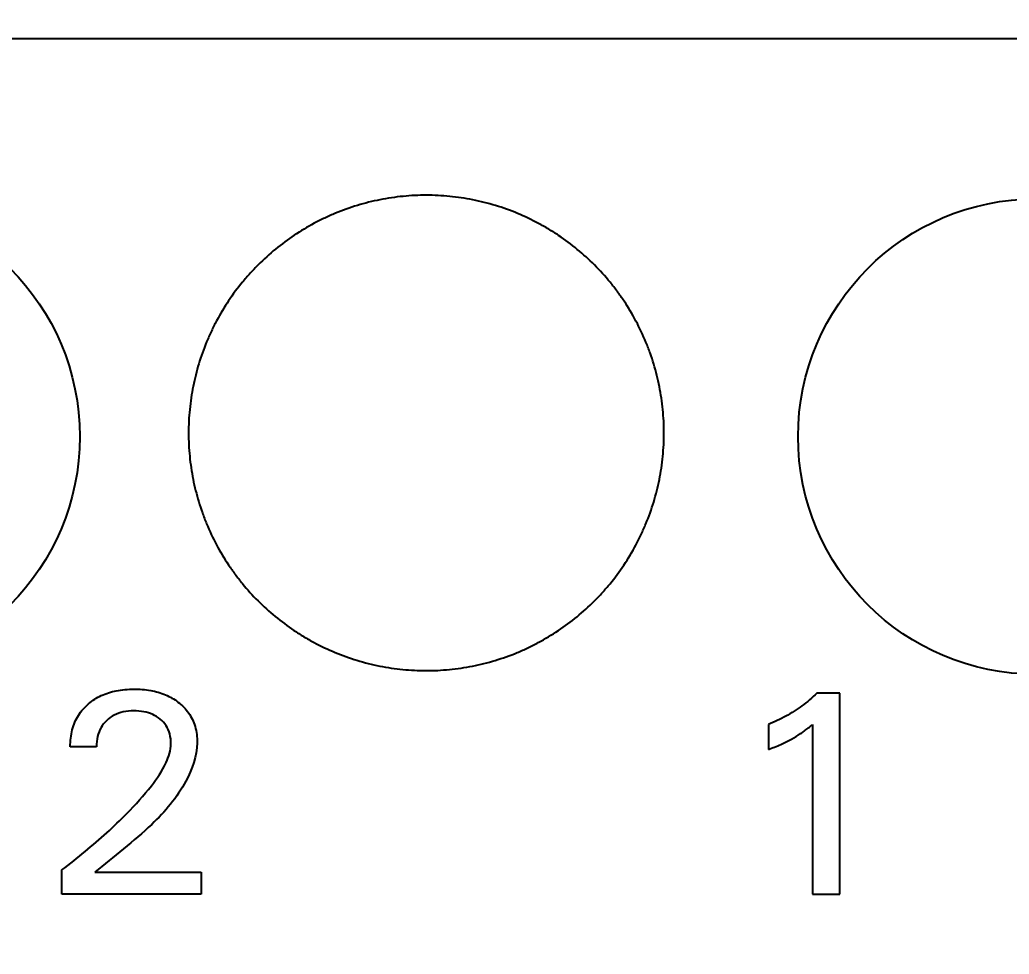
# Model space of a CAD drawing. Extents: x 0 to 420, y 0 to 297.
# Drawn here: x 124.05 to 132.37, y 155.46 to 163.32 of the extents above; entities that cross this region are included whole.
import ezdxf

# ---------------------------------------------------------------- set-up
doc = ezdxf.new("R2010")
doc.units = 0
doc.header["$LTSCALE"] = 23.1
for name, color, linetype in [('10000_FRONT', 7, 'CONTINUOUS'), ('10100_DIM_FRONT', 7, 'CONTINUOUS'), ('10500_FRONT_LABELING', 7, 'CONTINUOUS')]:
    doc.layers.add(name, color=color, linetype=linetype)
doc.styles.get("Standard").update_dxf_attribs({"font": 'txt', "width": 0.8})
doc.dimstyles.new('DIMSTYLE_1', dxfattribs={"dimtxt": 3.5, "dimasz": 3.5, "dimexe": 0.18, "dimexo": 0.0625, "dimgap": 0.09, "dimtad": 1, "dimtxsty": 'STANDARD', "dimcen": 0.09, "dimazin": 3, "dimtp": 0.05, "dimtm": 0.05, "dimtfac": 1, "dimtofl": 0, "dimtmove": 0, "dimatfit": 3, "dimtolj": 1})

# ---------------------------------------------------------------- blocks, each defined once
blk = doc.blocks.new('*D1')
at = {"layer": '10100_DIM_FRONT', "linetype": 'CONTINUOUS'}
for p, q in [((109.715618, 185.641363), (109.715618, 128.698883)), ((145.215618, 185.641363), (145.215618, 128.698883)), ((109.715618, 130.698883), (127.465618, 130.698883)), ((145.215618, 130.698883), (127.465618, 130.698883))]:
    blk.add_line(p, q, dxfattribs=at)
for points in [[(113.215618, 131.198883), (109.715618, 130.698883), (113.215618, 130.198883)], [(141.715618, 130.198883), (145.215618, 130.698883), (141.715618, 131.198883)]]:
    blk.add_solid(points, dxfattribs=at)
at = {"layer": '10100_DIM_FRONT', "linetype": 'CONTINUOUS', "width": 0.678571}
blk.add_text('35,5', height=3.5, dxfattribs=at).set_placement((123.63496, 131.573883))

msp = doc.modelspace()

# ---------------------------------------------------------------- linework, layer by layer
at = {"layer": '10000_FRONT', "color": 7, "linetype": 'CONTINUOUS'}
msp.add_line((109.7156, 163.1619), (145.2156, 163.1619), dxfattribs=at)
for centre in [(122.5509, 159.8114), (132.5938, 159.8114)]:
    msp.add_circle(centre, 2, dxfattribs=at)
for points, knots in [([(129.4656, 159.8424), (129.4656, 159.9083), (129.4623, 159.9737), (129.4496, 160.1034), (129.44, 160.1677), (129.4147, 160.2953), (129.399, 160.3586), (129.3705, 160.4527), (129.3602, 160.484), (129.338, 160.5461), (129.3262, 160.5767), (129.2887, 160.6675), (129.2329, 160.7853), (129.1661, 160.8971), (129.1118, 160.9786), (129.093, 161.0054), (129.054, 161.0581), (129.0337, 161.0842), (128.9711, 161.1607), (128.9271, 161.2092), (128.7888, 161.3477), (128.6882, 161.4306), (128.5517, 161.5221), (128.5238, 161.5398), (128.4673, 161.5737), (128.4387, 161.59), (128.352, 161.6364), (128.2931, 161.6643), (128.1727, 161.7144), (128.1113, 161.7364), (128.0173, 161.7651), (127.9857, 161.7739), (127.9218, 161.7899), (127.8895, 161.7972), (127.7926, 161.8166), (127.6629, 161.8357), (127.5327, 161.8423), (127.4021, 161.8424), (127.3367, 161.8393), (127.2382, 161.8297), (127.2054, 161.8256), (127.1402, 161.816), (127.1079, 161.8104), (127.0115, 161.7912), (126.9482, 161.7754), (126.8234, 161.7376), (126.7619, 161.7156), (126.6711, 161.6781), (126.641, 161.6647), (126.5963, 161.6436), (126.5814, 161.6363), (126.5519, 161.6215), (126.4788, 161.5836), (126.4087, 161.5415), (126.2461, 161.4329), (126.145, 161.3502), (126.0283, 161.2335), (126.0056, 161.2096), (125.9616, 161.1609), (125.9402, 161.1362), (125.8781, 161.0604), (125.8392, 161.0081), (125.7668, 160.8999), (125.7332, 160.8439), (125.6868, 160.7572), (125.672, 160.7279), (125.6438, 160.6682), (125.6305, 160.6381), (125.5928, 160.5473), (125.549, 160.4245), (125.5172, 160.2983), (125.498, 160.2023), (125.4924, 160.1701), (125.4827, 160.1053), (125.4786, 160.0726), (125.4689, 159.9741), (125.4656, 159.9083), (125.4656, 159.8424)], [0, 0, 0, 0, 0.03125, 0.03125, 0.0625, 0.0625, 0.09375, 0.09375, 0.109375, 0.109375, 0.125, 0.125, 0.15625, 0.1875, 0.1875, 0.203125, 0.203125, 0.21875, 0.21875, 0.25, 0.25, 0.3125, 0.3125, 0.328125, 0.328125, 0.34375, 0.34375, 0.375, 0.375, 0.40625, 0.40625, 0.421875, 0.421875, 0.4375, 0.4375, 0.46875, 0.5, 0.5, 0.53125, 0.53125, 0.546875, 0.546875, 0.5625, 0.5625, 0.59375, 0.59375, 0.625, 0.625, 0.640625, 0.640625, 0.648438, 0.648438, 0.65625, 0.6875, 0.6875, 0.75, 0.75, 0.765625, 0.765625, 0.78125, 0.78125, 0.8125, 0.8125, 0.84375, 0.84375, 0.859375, 0.859375, 0.875, 0.875, 0.90625, 0.9375, 0.9375, 0.953125, 0.953125, 0.96875, 0.96875, 1, 1, 1, 1]), ([(125.4656, 159.8424), (125.4656, 159.7764), (125.4689, 159.711), (125.4817, 159.5813), (125.4912, 159.5169), (125.5165, 159.3893), (125.5323, 159.3261), (125.5607, 159.232), (125.571, 159.2007), (125.5932, 159.1386), (125.605, 159.108), (125.6426, 159.0173), (125.6984, 158.8994), (125.7651, 158.7876), (125.8194, 158.7062), (125.8382, 158.6794), (125.8772, 158.6266), (125.8975, 158.6006), (125.9601, 158.5241), (126.0041, 158.4756), (126.1423, 158.3371), (126.2429, 158.2542), (126.3658, 158.1719), (126.3795, 158.1629), (126.4074, 158.1452), (126.4215, 158.1365), (126.4639, 158.111), (126.4925, 158.0948), (126.5791, 158.0484), (126.6381, 158.0204), (126.7585, 157.9704), (126.8199, 157.9483), (126.9138, 157.9197), (126.9454, 157.9109), (127.0093, 157.8948), (127.0416, 157.8875), (127.1386, 157.8682), (127.2683, 157.849), (127.3985, 157.8424), (127.5291, 157.8423), (127.5946, 157.8454), (127.693, 157.855), (127.7259, 157.8591), (127.7911, 157.8687), (127.8234, 157.8744), (127.9198, 157.8935), (127.9831, 157.9094), (128.1079, 157.9472), (128.1694, 157.9691), (128.2603, 158.0067), (128.2903, 158.02), (128.3351, 158.0412), (128.3499, 158.0484), (128.3794, 158.0633), (128.4525, 158.1012), (128.5226, 158.1432), (128.6853, 158.2519), (128.7863, 158.3346), (128.903, 158.4513), (128.9257, 158.4752), (128.9697, 158.5238), (128.9911, 158.5486), (129.0532, 158.6243), (129.0921, 158.6766), (129.1644, 158.7849), (129.198, 158.8408), (129.2444, 158.9275), (129.2592, 158.9569), (129.2875, 159.0165), (129.3008, 159.0466), (129.3384, 159.1374), (129.3823, 159.2602), (129.4141, 159.3864), (129.4332, 159.4824), (129.4389, 159.5146), (129.4486, 159.5794), (129.4526, 159.6121), (129.4624, 159.7106), (129.4656, 159.7764), (129.4656, 159.8424)], [0, 0, 0, 0, 0.03125, 0.03125, 0.0625, 0.0625, 0.09375, 0.09375, 0.109375, 0.109375, 0.125, 0.125, 0.15625, 0.1875, 0.1875, 0.203125, 0.203125, 0.21875, 0.21875, 0.25, 0.25, 0.3125, 0.3125, 0.320312, 0.320312, 0.328125, 0.328125, 0.34375, 0.34375, 0.375, 0.375, 0.40625, 0.40625, 0.421875, 0.421875, 0.4375, 0.4375, 0.46875, 0.5, 0.5, 0.53125, 0.53125, 0.546875, 0.546875, 0.5625, 0.5625, 0.59375, 0.59375, 0.625, 0.625, 0.640625, 0.640625, 0.648438, 0.648438, 0.65625, 0.6875, 0.6875, 0.75, 0.75, 0.765625, 0.765625, 0.78125, 0.78125, 0.8125, 0.8125, 0.84375, 0.84375, 0.859375, 0.859375, 0.875, 0.875, 0.90625, 0.9375, 0.9375, 0.953125, 0.953125, 0.96875, 0.96875, 1, 1, 1, 1])]:
    msp.add_open_spline(points, degree=3, knots=knots, dxfattribs=at)
at = {"layer": '10500_FRONT_LABELING', "color": 7, "linetype": 'CONTINUOUS'}
for p, q in [((130.9438, 157.6518), (130.7511, 157.6518)), ((130.9438, 155.9614), (130.9438, 157.6518)), ((130.3438, 157.3903), (130.3438, 157.1783)), ((130.7161, 157.3891), (130.7161, 155.9614)), ((124.6912, 157.2024), (124.4708, 157.2024)), ((124.4009, 155.9614), (124.4009, 156.165)), ((124.678, 156.1469), (125.5732, 156.1469)), ((125.5732, 156.1469), (125.5732, 155.9614)), ((125.5732, 155.9614), (124.4009, 155.9614)), ((130.7161, 155.9614), (130.9438, 155.9614))]:
    msp.add_line(p, q, dxfattribs=at)
for points, knots in [([(124.4708, 157.2024), (124.4701, 157.2499), (124.4805, 157.3429), (124.5329, 157.4694), (124.6203, 157.5676), (124.731, 157.6382), (124.8617, 157.6791), (125.0033, 157.6905), (125.1436, 157.68), (125.2712, 157.6443), (125.3819, 157.5814), (125.4724, 157.4917), (125.528, 157.3707), (125.5528, 157.1684), (125.4423, 156.8603), (125.1321, 156.497), (124.8329, 156.2771), (124.678, 156.1469)], [0, 0, 0, 0, 0.047634, 0.090966, 0.134024, 0.175852, 0.219839, 0.26854, 0.316048, 0.358805, 0.398874, 0.441275, 0.482994, 0.528552, 0.640457, 0.793497, 1, 1, 1, 1]), ([(130.7511, 157.6518), (130.712, 157.6138), (130.6292, 157.5436), (130.4923, 157.4557), (130.3943, 157.4098), (130.3438, 157.3903)], [0, 0, 0, 0, 0.335376, 0.666733, 1, 1, 1, 1]), ([(124.4009, 156.165), (124.4671, 156.2151), (124.5952, 156.3166), (124.7774, 156.4753), (124.9667, 156.6569), (125.141, 156.8489), (125.2752, 157.0429), (125.3252, 157.1996), (125.3119, 157.308), (125.2809, 157.3814), (125.2289, 157.437), (125.164, 157.4766), (125.0878, 157.4993), (125.0037, 157.506), (124.9186, 157.4986), (124.84, 157.4714), (124.7751, 157.4257), (124.7256, 157.3639), (124.6966, 157.2872), (124.691, 157.2311), (124.6912, 157.2024)], [0, 0, 0, 0, 0.104116, 0.205085, 0.303144, 0.433178, 0.529839, 0.598022, 0.633057, 0.664801, 0.696393, 0.726886, 0.759247, 0.795227, 0.832181, 0.865789, 0.898315, 0.930542, 0.963549, 1, 1, 1, 1]), ([(130.3438, 157.1783), (130.3789, 157.1921), (130.4448, 157.2192), (130.5352, 157.2635), (130.6003, 157.3024), (130.6467, 157.3345), (130.6808, 157.3603), (130.7041, 157.3791), (130.7161, 157.3891)], [0, 0, 0, 0, 0.263331, 0.496838, 0.701719, 0.791454, 0.890837, 1, 1, 1, 1])]:
    msp.add_open_spline(points, degree=3, knots=knots, dxfattribs=at)

# ---------------------------------------------------------------- dimensions: what is measured, and where the dimension line sits
at = {"layer": '10100_DIM_FRONT', "linetype": 'CONTINUOUS'}
dim = msp.add_linear_dim(base=(145.2156, 130.6989), p1=(109.7156, 185.6414), p2=(145.2156, 185.6414), text='35,5', dimstyle='DIMSTYLE_1', dxfattribs=at)
dim.commit()
dim.dimension.update_dxf_attribs({"geometry": '*D1', "text_midpoint": (128.385, 133.3239), "dimtype": 160})

doc.saveas('drawing.dxf')
